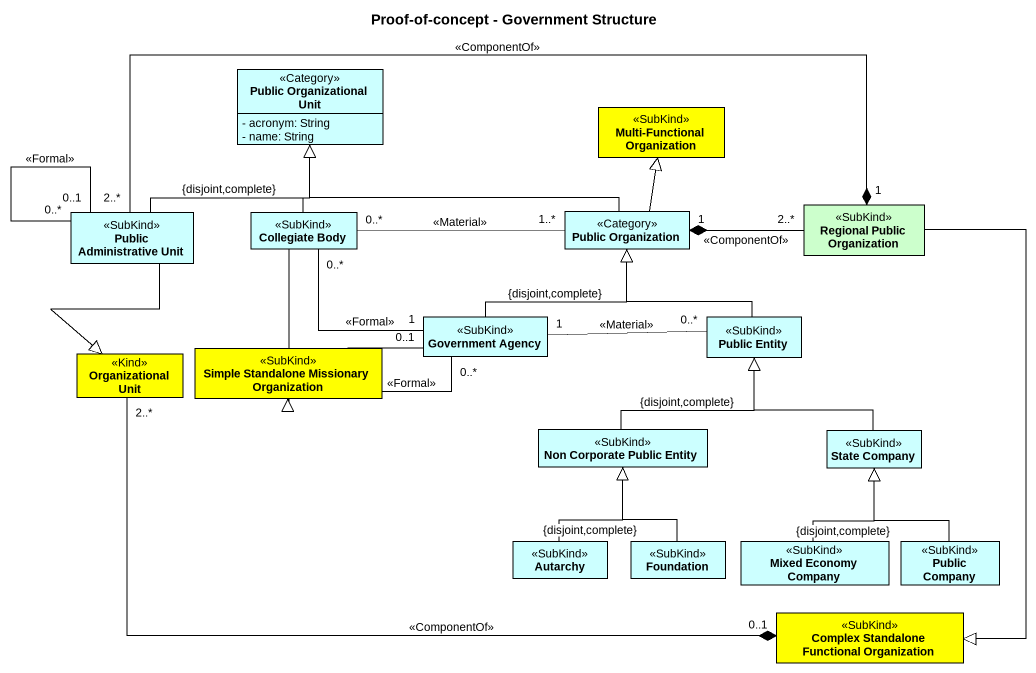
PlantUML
@startuml
title Proof-of-concept - Government Structure
hide circle
hide empty members
skinparam classAttributeIconSize 0
class "Public Organizational Unit" as Public_Organizational_Unit <<Category>> #CCFFFF {
  - acronym: String
  - name: String
}
class "Multi-Functional Organization" as Multi_Functional <<SubKind>> #FFFF00
class "Regional Public Organization" as Regional_Public_Organization <<SubKind>> #CCFFCC
class "Public Administrative Unit" as Public_Administrative_Unit <<SubKind>> #CCFFFF
class "Collegiate Body" as Collegiate_Body <<SubKind>> #CCFFFF
class "Public Organization" as Public_Organization <<Category>> #CCFFFF
class "Government Agency" as Government_Agency <<SubKind>> #CCFFFF
class "Public Entity" as Public_Entity <<SubKind>> #CCFFFF
class "Organizational Unit" as Organizational_Unit <<Kind>> #FFFF00
class "Simple Standalone Missionary Organization" as Simple_Standalone <<SubKind>> #FFFF00
class "Non Corporate Public Entity" as Non_Corporate_Public_Entity <<SubKind>> #CCFFFF
class "State Company" as State_Company <<SubKind>> #CCFFFF
class Autarchy <<SubKind>> #CCFFFF
class Foundation <<SubKind>> #CCFFFF
class "Mixed Economy Company" as Mixed_Economy_Company <<SubKind>> #CCFFFF
class "Public Company" as Public_Company <<SubKind>> #CCFFFF
class "Complex Standalone Functional Organization" as Complex_Standalone <<SubKind>> #FFFF00
Regional_Public_Organization "1" *-left- "2..*" Public_Administrative_Unit : <<ComponentOf>>
Regional_Public_Organization --|> Complex_Standalone
Public_Administrative_Unit -up-|> Public_Organizational_Unit : {disjoint,complete}
Public_Administrative_Unit "0..1" -- "0..*" Public_Administrative_Unit : <<Formal>>
Public_Administrative_Unit --|> Organizational_Unit
Collegiate_Body -up-|> Public_Organizational_Unit
Collegiate_Body "0..*" -right- "1..*" Public_Organization : <<Material>>
Collegiate_Body "0..*" -right- "1" Government_Agency : <<Formal>>
Collegiate_Body --|> Simple_Standalone
Public_Organization -left-|> Public_Organizational_Unit
Public_Organization -up-|> Multi_Functional
Public_Organization "1" *-right- "2..*" Regional_Public_Organization : <<ComponentOf>>
Government_Agency -up-|> Public_Organization : {disjoint,complete}
Government_Agency "0..1" -- "0..*" Government_Agency : <<Formal>>
Public_Entity -up-|> Public_Organization
Public_Entity "0..*" -left- "1" Government_Agency : <<Material>>
Non_Corporate_Public_Entity -up-|> Public_Entity : {disjoint,complete}
State_Company -up-|> Public_Entity
Autarchy -up-|> Non_Corporate_Public_Entity : {disjoint,complete}
Foundation -up-|> Non_Corporate_Public_Entity
Mixed_Economy_Company -up-|> State_Company : {disjoint,complete}
Public_Company -up-|> State_Company
Complex_Standalone "0..1" *-left- "2..*" Organizational_Unit : <<ComponentOf>>
@enduml
